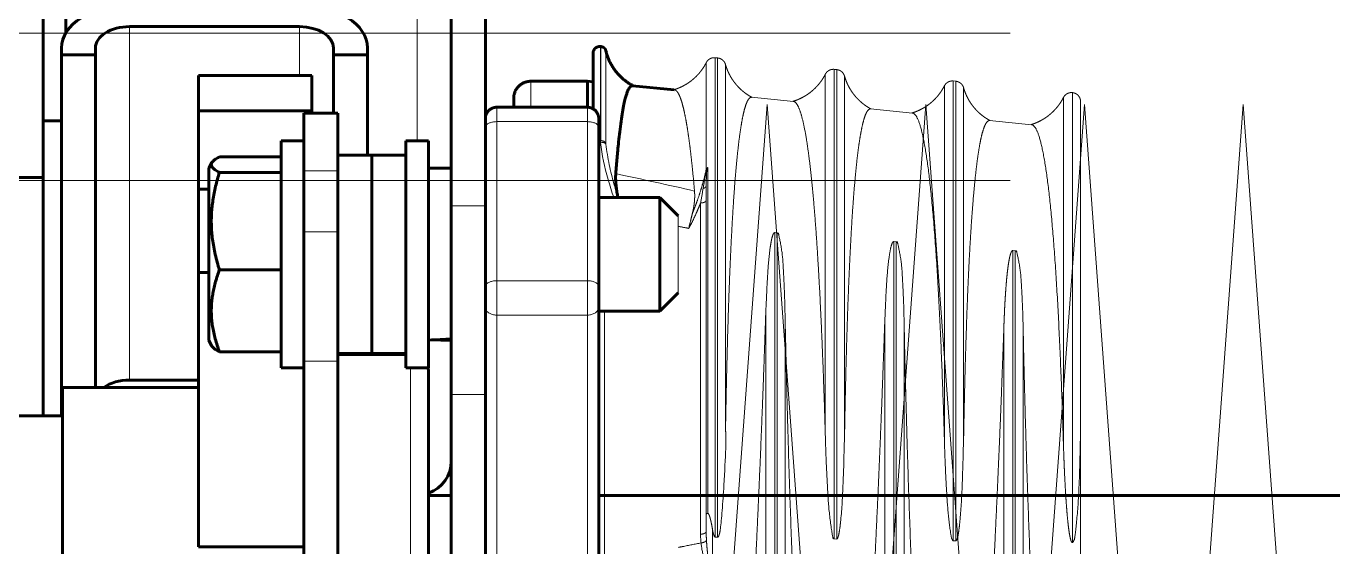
# Model space of a CAD drawing. Header units: millimetres. Extents: x 0 to 840, y 0 to 594.
# Drawn here: x 724.821 to 726.838, y 266.413 to 267.217 of the extents above; entities that cross this region are included whole.
import ezdxf

# ---------------------------------------------------------------- set-up
doc = ezdxf.new("R2010")
doc.units = ezdxf.units.MM
for name, pattern in [('K5LT_AXLED', [19.5, 15, -1.5, 1.5, -1.5]), ('K5LT_BASIC', [0]), ('K5LT_DASHED', [6, 4, -2]), ('K5LT_THIN', [0])]:
    doc.linetypes.add(name, pattern=pattern)
doc.layers.add('Системный слой', color=7, linetype='Continuous')

# ---------------------------------------------------------------- blocks, each defined once
blk = doc.blocks.new('U316')
at = {"layer": 'Системный слой', "color": 30, "linetype": 'K5LT_AXLED', "lineweight": 18, "true_color": 0xff8000}
for p, q in [((722.1651, 267.206), (726.3401, 267.206)), ((722.1651, 266.9785), (726.3401, 266.9785))]:
    blk.add_line(p, q, dxfattribs=at)
blk = doc.blocks.new('U328')
at = {"layer": 'Системный слой', "color": 30, "linetype": 'K5LT_AXLED', "lineweight": 18, "true_color": 0xff8000}
for q in [(725.8423, 265.4332), (726.0873, 265.4332)]:
    blk.add_line((725.9648, 267.0957), q, dxfattribs=at)
blk = doc.blocks.new('U329')
at = {"layer": 'Системный слой', "color": 30, "linetype": 'K5LT_AXLED', "lineweight": 18, "true_color": 0xff8000}
for q in [(726.0873, 265.4332), (726.3323, 265.4332)]:
    blk.add_line((726.2098, 267.0957), q, dxfattribs=at)
blk = doc.blocks.new('U330')
at = {"layer": 'Системный слой', "color": 30, "linetype": 'K5LT_AXLED', "lineweight": 18, "true_color": 0xff8000}
for q in [(726.5773, 265.4332), (726.8223, 265.4332)]:
    blk.add_line((726.6998, 267.0957), q, dxfattribs=at)
blk = doc.blocks.new('U331')
at = {"layer": 'Системный слой', "color": 30, "linetype": 'K5LT_AXLED', "lineweight": 18, "true_color": 0xff8000}
for q in [(726.3323, 265.4332), (726.5773, 265.4332)]:
    blk.add_line((726.4548, 267.0957), q, dxfattribs=at)
blk = doc.blocks.new('U332')
at = {"layer": 'Системный слой', "color": 30, "linetype": 'K5LT_AXLED', "lineweight": 18, "true_color": 0xff8000}
for q in [(726.8223, 265.4332), (727.0673, 265.4332)]:
    blk.add_line((726.9448, 267.0957), q, dxfattribs=at)
blk = doc.blocks.new('U333')
at = {"layer": 'Системный слой', "color": 30, "linetype": 'K5LT_AXLED', "lineweight": 18, "true_color": 0xff8000}
for q in [(727.0673, 265.4332), (727.3123, 265.4332)]:
    blk.add_line((727.1898, 267.0957), q, dxfattribs=at)
blk = doc.blocks.new('U334')
at = {"layer": 'Системный слой', "color": 30, "linetype": 'K5LT_AXLED', "lineweight": 18, "true_color": 0xff8000}
for q in [(727.3123, 265.4332), (727.5573, 265.4332)]:
    blk.add_line((727.4348, 267.0957), q, dxfattribs=at)
blk = doc.blocks.new('U327')
at = {"layer": 'Системный слой'}
for name in ['U328', 'U329', 'U331', 'U330', 'U332', 'U333', 'U334']:
    blk.add_blockref(name, (0, 0), dxfattribs=at)

msp = doc.modelspace()

# ---------------------------------------------------------------- linework, layer by layer
at = {"layer": 'Системный слой', "color": 5, "linetype": 'K5LT_BASIC', "lineweight": 60, "true_color": 0x0000ff}
for p, q in [((724.84756, 266.98291), (724.84756, 267.42041)), ((724.88256, 267.42041), (724.88256, 267.20613)), ((725.47756, 266.93911), (725.47756, 267.42041)), ((725.53006, 266.93911), (725.53006, 267.42041)), ((725.24336, 267.2159), (724.98086, 267.2159)), ((724.87586, 267.17216), (724.87586, 267.183)), ((724.87586, 267.17216), (724.92836, 267.17216)), ((724.87586, 267.17216), (724.87586, 266.61541)), ((724.92836, 267.183), (724.92836, 267.17216)), ((724.92836, 266.65916), (724.92836, 267.17216)), ((725.29586, 267.17216), (725.29586, 267.183)), ((725.29586, 267.17216), (725.34836, 267.17216)), ((725.29586, 267.17216), (725.29586, 267.08219)), ((725.34836, 267.183), (725.34836, 267.17216)), ((725.34836, 267.01762), (725.34836, 267.17216)), ((725.69631, 267.17477), (725.69631, 267.08913)), ((725.70783, 267.18522), (725.7085, 267.18516)), ((725.26223, 267.14041), (725.08723, 267.14041)), ((725.08723, 267.08609), (725.08723, 267.14041)), ((725.26223, 267.08609), (725.26223, 267.14041)), ((725.68756, 267.13156), (725.60006, 267.13156)), ((725.69631, 267.13071), (725.68756, 267.13156)), ((725.68756, 267.13156), (725.68756, 267.09149)), ((725.82174, 267.11845), (725.75725, 267.12475)), ((725.68756, 267.09147), (725.54756, 267.09147)), ((725.57381, 267.09147), (725.57381, 267.10531)), ((724.84756, 267.07041), (724.87586, 267.07041)), ((725.26223, 267.08609), (725.08723, 267.08609)), ((725.08723, 266.96516), (725.08723, 267.08609)), ((725.25006, 266.99339), (725.25006, 267.08219)), ((725.30256, 267.08219), (725.25006, 267.08219)), ((725.26223, 267.08219), (725.26223, 267.08609)), ((725.30256, 266.99339), (725.30256, 267.08219)), ((725.70506, 267.07397), (725.70506, 267.06065)), ((725.70506, 267.06065), (725.70506, 266.81506)), ((725.25006, 267.03949), (725.21506, 267.03949)), ((725.21506, 266.68949), (725.21506, 267.03949)), ((725.40756, 267.03949), (725.40756, 266.68949)), ((725.40756, 267.03949), (725.44256, 267.03949)), ((725.44256, 267.03949), (725.44256, 266.68949)), ((725.21506, 267.01493), (725.1196, 267.01493)), ((725.35506, 267.01762), (725.30256, 267.01762)), ((725.40756, 267.01762), (725.35506, 267.01762)), ((725.35506, 266.9499), (725.35506, 267.01762)), ((725.35506, 266.86507), (725.35506, 267.01762)), ((725.108, 267.00606), (725.10306, 266.99749)), ((725.10306, 266.99749), (725.10306, 266.73149)), ((725.21506, 266.99096), (725.1196, 266.99096)), ((725.25006, 266.89937), (725.25006, 266.99339)), ((725.30256, 266.89937), (725.30256, 266.99339)), ((725.44256, 266.99749), (725.47756, 266.99749)), ((724.79506, 266.98291), (724.84756, 266.98291)), ((724.84756, 266.98291), (724.84756, 266.61541)), ((725.08723, 266.83657), (725.08723, 266.96516)), ((725.10306, 266.96516), (725.08723, 266.96516)), ((725.35506, 266.71137), (725.35506, 266.9499)), ((725.70506, 266.95199), (725.79956, 266.95199)), ((725.73472, 266.95199), (725.73422, 266.95455)), ((725.79956, 266.95199), (725.82756, 266.92399)), ((725.79956, 266.80999), (725.79956, 266.95199)), ((725.47756, 266.64828), (725.47756, 266.93911)), ((725.53006, 266.64828), (725.53006, 266.93911)), ((725.25006, 266.69954), (725.25006, 266.89937)), ((725.30256, 266.69954), (725.30256, 266.89937)), ((725.35506, 266.71137), (725.35506, 266.86507)), ((725.08723, 266.4129), (725.08723, 266.83657)), ((725.10306, 266.83657), (725.08723, 266.83657)), ((725.21506, 266.84052), (725.1196, 266.84052)), ((725.70506, 266.81506), (725.70506, 266.78323)), ((725.79956, 266.77699), (725.79956, 266.80999)), ((725.79956, 266.77699), (725.82756, 266.80499)), ((725.70506, 266.78323), (725.70506, 266.39897)), ((725.70506, 266.77699), (725.79956, 266.77699)), ((725.108, 266.72292), (725.10306, 266.73149)), ((725.21506, 266.71405), (725.1196, 266.71405)), ((725.35506, 266.71137), (725.30256, 266.71137)), ((725.40756, 266.70991), (725.30256, 266.70991)), ((725.34836, 266.70991), (725.34836, 266.71137)), ((725.40756, 266.71137), (725.35506, 266.71137)), ((725.25006, 266.68949), (725.21506, 266.68949)), ((725.25006, 265.98917), (725.25006, 266.69954)), ((725.30256, 265.85066), (725.30256, 266.69954)), ((725.40756, 266.68949), (725.44256, 266.68949)), ((725.08723, 266.67037), (724.98086, 266.67037)), ((725.44256, 266.56093), (725.44256, 266.68191)), ((724.87723, 265.87166), (724.87723, 266.65916)), ((725.08723, 266.65916), (724.87723, 266.65916)), ((725.47756, 265.83867), (725.47756, 266.64828)), ((725.53006, 265.83867), (725.53006, 266.64828)), ((724.87723, 266.61541), (724.37848, 266.61541)), ((725.44256, 265.84891), (725.44256, 266.56093)), ((725.44256, 266.45787), (725.44256, 266.53666)), ((725.44256, 266.49204), (725.47756, 266.49204)), ((725.70506, 266.49204), (747.92686, 266.49204)), ((725.44256, 265.99416), (725.44256, 266.45787)), ((725.25006, 266.4129), (725.08723, 266.4129))]:
    msp.add_line(p, q, dxfattribs=at)
at = {"layer": 'Системный слой', "color": 7, "linetype": 'K5LT_THIN', "lineweight": 18}
for p, q in [((725.42506, 267.42041), (725.42506, 267.03949)), ((724.98086, 267.2159), (724.98086, 266.67037)), ((725.24336, 267.2159), (725.24336, 267.14041)), ((725.70783, 267.18522), (725.70783, 267.04036)), ((725.7085, 267.18516), (725.7085, 267.04024)), ((725.71615, 267.17851), (725.71615, 267.0347)), ((725.60006, 267.13157), (725.60006, 267.09147)), ((725.54756, 267.09147), (725.54756, 267.06927)), ((725.68756, 267.06927), (725.68756, 267.09147)), ((725.54756, 267.06927), (725.54756, 266.82368)), ((725.68756, 267.06927), (725.54756, 267.06927)), ((725.68756, 266.82368), (725.68756, 267.06927)), ((725.70506, 267.03406), (725.70506, 266.96786)), ((725.70765, 267.0373), (725.70698, 267.03742)), ((725.70783, 267.04036), (725.7085, 267.04024)), ((725.30256, 266.99339), (725.25006, 266.99339)), ((725.53006, 266.93911), (725.47756, 266.93911)), ((725.30256, 266.89937), (725.25006, 266.89937)), ((725.54756, 266.82368), (725.54756, 266.77064)), ((725.54756, 266.82368), (725.68756, 266.82368)), ((725.68756, 266.77064), (725.68756, 266.82368)), ((725.54756, 266.77064), (725.54756, 266.20601)), ((725.68756, 266.77064), (725.54756, 266.77064)), ((725.68756, 266.38851), (725.68756, 266.77064)), ((725.71381, 266.77699), (725.71381, 266.39021)), ((725.30256, 266.69954), (725.25006, 266.69954)), ((725.41456, 266.68949), (725.41456, 266.58079)), ((725.53006, 266.64828), (725.47756, 266.64828)), ((725.41456, 266.58079), (725.41456, 265.82091))]:
    msp.add_line(p, q, dxfattribs=at)
at = {"layer": 'Системный слой', "color": 7, "linetype": 'K5LT_DASHED', "lineweight": 18}
for p, q in [((725.87099, 267.16035), (725.87099, 266.99557)), ((725.88483, 267.16793), (725.88861, 267.16756)), ((725.88483, 267.16793), (725.88483, 266.42783)), ((725.88861, 267.16756), (725.88861, 266.42777)), ((725.90072, 267.15745), (725.90072, 266.591)), ((726.06858, 267.14998), (726.07236, 267.14961)), ((726.06858, 267.14998), (726.06858, 266.42506)), ((726.07236, 267.14961), (726.07236, 266.42501)), ((726.05474, 267.1424), (726.05474, 266.58573)), ((726.08447, 267.1395), (726.08447, 266.58471)), ((726.25233, 267.13202), (726.25611, 267.13166)), ((726.25233, 267.13202), (726.25233, 266.42229)), ((726.25611, 267.13166), (726.25611, 266.42224)), ((726.23849, 267.12445), (726.23849, 266.57943)), ((726.26822, 267.12154), (726.26822, 266.57841)), ((726.43617, 267.11406), (726.43608, 267.11407)), ((726.43608, 267.11407), (726.43608, 266.41952)), ((726.43617, 267.11406), (726.43617, 266.41952)), ((725.94096, 267.10681), (726.00556, 267.10049)), ((726.12469, 267.08886), (726.18933, 267.08254)), ((726.42224, 267.1065), (726.42224, 266.57314)), ((726.44881, 267.10013), (726.44881, 266.63154)), ((726.30842, 267.0709), (726.3731, 267.06459)), ((725.87354, 266.99855), (725.87354, 266.46461)), ((725.87099, 266.46339), (725.87099, 266.97084)), ((725.86224, 266.43249), (725.86224, 266.94371)), ((725.82756, 266.92399), (725.82756, 266.82743)), ((725.98049, 266.89768), (725.9767, 266.89796)), ((725.9767, 265.39792), (725.9767, 266.89796)), ((725.98049, 265.39829), (725.98049, 266.89768)), ((726.16424, 266.88389), (726.16045, 266.88418)), ((726.16045, 265.41588), (726.16045, 266.88418)), ((726.16424, 265.41625), (726.16424, 266.88389)), ((726.34799, 266.8701), (726.3442, 266.87039)), ((726.3442, 265.43383), (726.3442, 266.87039)), ((726.34799, 265.4342), (726.34799, 266.8701)), ((725.82756, 266.82743), (725.82756, 266.80499)), ((725.96287, 265.4055), (725.96287, 266.77508)), ((725.99259, 265.40841), (725.99259, 266.77328)), ((726.14662, 265.42345), (726.14662, 266.7639)), ((726.17634, 265.42636), (726.17634, 266.7621)), ((726.33037, 265.44141), (726.33037, 266.75272)), ((726.36009, 265.44431), (726.36009, 266.75092)), ((726.44881, 266.63154), (726.44881, 265.60071)), ((725.87099, 266.4368), (725.87099, 266.46339)), ((725.88059, 266.4404), (725.88059, 266.3474)), ((725.88483, 266.42783), (725.88861, 266.42777)), ((726.06858, 266.42506), (726.07236, 266.42501)), ((726.25233, 266.42229), (726.25611, 266.42224)), ((726.43608, 266.41952), (726.43617, 266.41952))]:
    msp.add_line(p, q, dxfattribs=at)
at = {"layer": 'Системный слой', "color": 7, "linetype": 'K5LT_THIN', "lineweight": 18}
msp.add_arc((725.70681, 267.0301), 0.01032, 84.32132, 99.76912, dxfattribs=at)
at = {"layer": 'Системный слой', "color": 7, "linetype": 'K5LT_DASHED', "lineweight": 18}
msp.add_arc((725.88371, 266.98873), 0.01444, 141.93925, 151.72507, dxfattribs=at)
at = {"layer": 'Системный слой', "color": 5, "linetype": 'K5LT_BASIC', "lineweight": 60, "true_color": 0x0000ff}
for centre, radius, start, end in [((725.41456, 266.68191), 0.028, 0, 15.69914), ((725.42506, 266.54541), 0.0525, 289.47122, 0)]:
    msp.add_arc(centre, radius, start, end, dxfattribs=at)
for centre, major_axis, ratio, start_param, end_param in [((724.98086, 267.183), (0.105, 0), 0.6266133, 1.5707963, 3.1415927), ((725.24336, 267.183), (0.105, 0), 0.6266133, 0, 1.5707963), ((724.98086, 267.183), (0.0525, 0), 0.6266133, 1.5707963, 3.1415927), ((725.24336, 267.183), (0.0525, 0), 0.6266133, 0, 1.5707963), ((725.41966, 266.86449), (0.36541, 0.00502), 0.3637153, -1.5130966, -1.4166856), ((725.5092, 266.86449), (0.36541, 0.00502), 0.3637153, 4.5517279, 4.6206797), ((724.98086, 266.63747), (0.0525, 0), 0.6266133, 1.5707963, 2.421588)]:
    msp.add_ellipse(centre, major_axis=major_axis, ratio=ratio, start_param=start_param, end_param=end_param, dxfattribs=at)
for points, weights in [([(725.70783, 267.18522), (725.70123, 267.18587), (725.69631, 267.18141), (725.69631, 267.17478)], [0.985250593426, 0.769742708756, 0.769709876413, 0.985152096395]), ([(725.71615, 267.17851), (725.71524, 267.18226), (725.71233, 267.18478), (725.7085, 267.18516)], [0.986055604325, 0.864562206838, 0.864562206838, 0.986055604325]), ([(725.75794, 267.12469), (725.73659, 267.13603), (725.72182, 267.15511), (725.71615, 267.17851)], [0.970885947065, 0.917575950508, 0.921492602831, 0.982635904033]), ([(725.60006, 267.13156), (725.58468, 267.13156), (725.57381, 267.12069), (725.57381, 267.10532)], [0.984549376295, 0.792316543814, 0.792304153158, 0.984512204327]), ([(725.53006, 267.07397), (725.53006, 267.08422), (725.53731, 267.09147), (725.54756, 267.09147)], [0.931381679086, 0.749518438683, 0.749518581539, 0.931382107653]), ([(725.68756, 267.09147), (725.69781, 267.09147), (725.70506, 267.08422), (725.70506, 267.07397)], [0.93138210766, 0.749536022131, 0.749518440388, 0.93132936243])]:
    msp.add_rational_spline(points, weights, degree=3, dxfattribs=at)
at = {"layer": 'Системный слой', "color": 7, "linetype": 'K5LT_DASHED', "lineweight": 18}
for points, weights in [([(725.87099, 267.16035), (725.86059, 267.13994), (725.843, 267.12518), (725.82098, 267.11853)], [0.977033156306, 0.921591996038, 0.918056702699, 0.966427276287]), ([(725.88483, 267.16793), (725.87891, 267.16851), (725.87369, 267.16565), (725.87099, 267.16035)], [0.948223845464, 0.838375572901, 0.838375572901, 0.948223845464]), ([(725.90072, 267.15745), (725.89909, 267.16317), (725.89453, 267.16698), (725.88861, 267.16756)], [0.941559004949, 0.83248282984, 0.83248282984, 0.941559004949]), ([(725.94169, 267.10673), (725.9212, 267.11762), (725.90692, 267.1356), (725.90072, 267.15745)], [0.794250072693, 0.767019320712, 0.783786955965, 0.844552978452]), ([(726.06858, 267.14998), (726.06266, 267.15056), (726.05744, 267.1477), (726.05474, 267.1424)], [0.819676433198, 0.724719909295, 0.724719909295, 0.819676433198]), ([(726.08447, 267.1395), (726.08284, 267.14522), (726.07828, 267.14903), (726.07236, 267.14961)], [0.819674981293, 0.724718625588, 0.724718625588, 0.819674981293]), ([(726.05474, 267.1424), (726.04443, 267.12217), (726.02694, 267.10729), (726.00473, 267.10058)], [0.844492768577, 0.783731057031, 0.766964594839, 0.794193382]), ([(726.12544, 267.08878), (726.10495, 267.09967), (726.09067, 267.11765), (726.08447, 267.1395)], [0.794182284374, 0.766953855847, 0.783720059278, 0.844480894665]), ([(726.25233, 267.13202), (726.24641, 267.1326), (726.24119, 267.12975), (726.23849, 267.12445)], [0.819606010699, 0.724657644985, 0.724657644985, 0.819606010699]), ([(726.26822, 267.12154), (726.26659, 267.12727), (726.26203, 267.13108), (726.25611, 267.13166)], [0.819604492932, 0.724656303046, 0.724656303046, 0.819604492932]), ([(726.23849, 267.12445), (726.22818, 267.10422), (726.21069, 267.08934), (726.18848, 267.08262)], [0.844417991347, 0.783661655921, 0.766896674, 0.794123045585]), ([(726.30919, 267.07083), (726.2887, 267.08172), (726.27442, 267.0997), (726.26822, 267.12154)], [0.794111458321, 0.76688545727, 0.783650164596, 0.8444055803]), ([(726.43608, 267.11407), (726.43016, 267.11465), (726.42494, 267.11179), (726.42224, 267.1065)], [0.819532392295, 0.724592555004, 0.724592555004, 0.819532392295]), ([(726.44881, 267.10013), (726.44881, 267.10771), (726.44371, 267.11333), (726.43617, 267.11406)], [0.819460595238, 0.677856079899, 0.677879987238, 0.819532317255]), ([(726.42224, 267.1065), (726.41193, 267.08626), (726.39444, 267.07138), (726.37223, 267.06467)], [0.844339798639, 0.783589084804, 0.766825650643, 0.794049496158])]:
    msp.add_rational_spline(points, weights, degree=3, dxfattribs=at)
at = {"layer": 'Системный слой', "color": 5, "linetype": 'K5LT_BASIC', "lineweight": 60, "true_color": 0x0000ff}
for points, knots in [([(725.75698, 267.12477), (725.75681, 267.12478), (725.75592, 267.12472), (725.75419, 267.1239), (725.75188, 267.12106), (725.74969, 267.11654), (725.74776, 267.11106), (725.74593, 267.10462), (725.74394, 267.09602), (725.74179, 267.08456), (725.7396, 267.07041), (725.73758, 267.05494), (725.73585, 267.03946), (725.73449, 267.02578), (725.73337, 267.01353), (725.73238, 267.0018), (725.73172, 266.99338), (725.73139, 266.98902)], [0, 0, 0, 0, 0.3108916, 1.6582665, 3.3071968, 4.9304629, 6.200845, 7.4198985, 8.8891788, 10.5701895, 12.1742073, 13.7012323, 14.939534, 15.9019447, 16.6077125, 17.3070643, 18, 18, 18, 18]), ([(725.1196, 267.01493), (725.1174, 267.0138), (725.11443, 267.01209), (725.11133, 267.00981), (725.10936, 267.00799), (725.1084, 267.00674), (725.108, 267.00606)], [0, 0, 0, 0, 2.7295381, 4.0872047, 5.3942822, 7, 7, 7, 7]), ([(725.108, 267.00606), (725.10779, 267.00568), (725.10736, 267.00479), (725.10704, 267.00336), (725.10715, 267.00177), (725.10775, 267.00013), (725.10891, 266.99841), (725.11071, 266.99659), (725.11395, 266.99408), (725.11719, 266.9922), (725.1196, 266.99096)], [0, 0, 0, 0, 0.8094811, 1.9384851, 3.0802665, 4.2359603, 5.4844441, 6.8118053, 8.212957, 11, 11, 11, 11]), ([(725.1196, 266.99096), (725.1174, 266.98386), (725.11443, 266.97315), (725.11133, 266.95884), (725.10952, 266.94835), (725.10821, 266.93819), (725.10739, 266.92823), (725.10704, 266.91835), (725.10715, 266.90839), (725.10775, 266.89809), (725.10891, 266.8873), (725.11071, 266.87586), (725.11395, 266.86011), (725.11719, 266.84829), (725.1196, 266.84052)], [0, 0, 0, 0, 2.1757748, 3.2580008, 4.299901, 5.3052497, 6.2730749, 7.2399279, 8.2177231, 9.2074326, 10.2766052, 11.4133267, 12.6132408, 15, 15, 15, 15]), ([(725.73422, 266.95455), (725.73366, 266.95728), (725.73297, 266.96122), (725.73222, 266.96657), (725.73172, 266.97099), (725.73133, 266.97591), (725.73114, 266.98073), (725.73116, 266.98515), (725.73129, 266.98778), (725.73139, 266.98902)], [0, 0, 0, 0, 2.0601852, 3.0555556, 4.3055556, 5.7407407, 7.3148148, 8.7037037, 10, 10, 10, 10]), ([(725.1196, 266.84052), (725.1174, 266.83456), (725.11443, 266.82555), (725.11133, 266.81352), (725.10952, 266.8047), (725.10821, 266.79616), (725.10739, 266.78779), (725.10704, 266.77948), (725.10715, 266.77111), (725.10775, 266.76245), (725.10891, 266.75338), (725.11071, 266.74376), (725.11395, 266.73052), (725.11719, 266.72059), (725.1196, 266.71405)], [0, 0, 0, 0, 2.1757748, 3.2580008, 4.299901, 5.3052497, 6.2730749, 7.2399279, 8.2177231, 9.2074326, 10.2766052, 11.4133267, 12.6132408, 15, 15, 15, 15]), ([(725.1196, 266.71405), (725.1174, 266.71518), (725.11443, 266.71689), (725.11133, 266.71917), (725.10936, 266.72099), (725.1084, 266.72224), (725.108, 266.72293)], [0, 0, 0, 0, 2.7295381, 4.0872047, 5.3942822, 7, 7, 7, 7])]:
    msp.add_open_spline(points, degree=3, knots=knots, dxfattribs=at)
at = {"layer": 'Системный слой', "color": 7, "linetype": 'K5LT_DASHED', "lineweight": 18}
for points, knots in [([(725.85288, 266.96219), (725.85193, 266.97325), (725.85041, 266.98964), (725.84824, 267.01035), (725.84642, 267.02607), (725.84454, 267.04072), (725.84265, 267.05392), (725.84067, 267.0662), (725.83853, 267.07787), (725.83629, 267.08828), (725.8342, 267.09643), (725.8325, 267.10201), (725.83112, 267.1059), (725.82982, 267.10914), (725.82834, 267.11223), (725.82665, 267.11498), (725.82495, 267.11694), (725.82337, 267.11805), (725.8223, 267.11839), (725.82175, 267.11846), (725.82163, 267.11846)], [0, 0, 0, 0, 2.2719162, 3.5682448, 4.9581229, 6.3346369, 7.6844223, 9.0208436, 10.5056077, 12.1133225, 13.529929, 14.5937203, 15.3307567, 16.055097, 16.933587, 17.9339454, 18.9916099, 19.9201499, 20.7739444, 21, 21, 21, 21]), ([(725.94089, 267.10681), (725.94045, 267.10684), (725.93913, 267.10668), (725.93695, 267.10508), (725.93436, 267.10098), (725.9318, 267.0946), (725.92929, 267.08584), (725.92682, 267.07464), (725.92442, 267.06094), (725.92209, 267.04473), (725.91985, 267.02607), (725.91771, 267.00503), (725.91568, 266.98174), (725.91375, 266.95597), (725.9119, 266.92748), (725.91012, 266.89595), (725.90841, 266.86104), (725.90682, 266.82325), (725.90538, 266.78337), (725.9041, 266.74246), (725.903, 266.70182), (725.90213, 266.66451), (725.90135, 266.62686), (725.90093, 266.60364), (725.90072, 266.591)], [0, 0, 0, 0, 0.4950388, 1.5047554, 2.5430363, 3.6003716, 4.6786666, 5.769347, 6.8709836, 7.9802419, 9.1009328, 10.2311509, 11.3758808, 12.536296, 13.7204603, 14.9245627, 16.1507298, 17.3930242, 18.6514459, 19.9179312, 21.1884484, 22.4589656, 23.5177299, 25, 25, 25, 25]), ([(726.05474, 266.58573), (726.0543, 266.60106), (726.05338, 266.63156), (726.05185, 266.67648), (726.05016, 266.72029), (726.04833, 266.76273), (726.04634, 266.80356), (726.0442, 266.84242), (726.04192, 266.87901), (726.03951, 266.91307), (726.03698, 266.94439), (726.03433, 266.97305), (726.03155, 266.99906), (726.02863, 267.02242), (726.02522, 267.04537), (726.02128, 267.06642), (726.01677, 267.0838), (726.01249, 267.09434), (726.00874, 267.09933), (726.00656, 267.10039), (726.00556, 267.10049)], [0, 0, 0, 0, 1.1168757, 2.2337515, 3.3506272, 4.4675029, 5.5843786, 6.7012544, 7.8181301, 8.9350058, 10.0518815, 11.1687573, 12.285633, 13.4025087, 14.5193845, 16.0085521, 17.4977197, 18.9868874, 20.0830802, 21, 21, 21, 21]), ([(726.12462, 267.08886), (726.12443, 267.08888), (726.12328, 267.08886), (726.12128, 267.08782), (726.11868, 267.08426), (726.11619, 267.07873), (726.11375, 267.07109), (726.11137, 267.06133), (726.10907, 267.04946), (726.10687, 267.03564), (726.10478, 267.02002), (726.10274, 267.00215), (726.10068, 266.98118), (726.09854, 266.95574), (726.09646, 266.92666), (726.09456, 266.89545), (726.09293, 266.86456), (726.0915, 266.83377), (726.09022, 266.80262), (726.08905, 266.77022), (726.08801, 266.73778), (726.08711, 266.70621), (726.08634, 266.67636), (726.08571, 266.64886), (726.08519, 266.62406), (726.08478, 266.6023), (726.08456, 266.59012), (726.08447, 266.58471)], [0, 0, 0, 0, 0.2498496, 1.462045, 2.5895582, 3.7327522, 4.8906781, 6.0550214, 7.2186033, 8.3751938, 9.5196989, 10.6530675, 11.9051628, 13.2895929, 14.8169446, 16.2373289, 17.5410078, 18.7112522, 19.8641178, 20.9837246, 22.068175, 23.1102783, 24.1240172, 25.1127877, 26.0871765, 27.0471836, 28, 28, 28, 28]), ([(726.23849, 266.57943), (726.23764, 266.60891), (726.23567, 266.66891), (726.232, 266.75667), (726.22789, 266.83374), (726.22309, 266.90401), (726.21775, 266.96324), (726.2121, 267.01027), (726.20552, 267.04841), (726.19898, 267.0718), (726.19338, 267.08113), (726.19014, 267.08247), (726.18933, 267.08256)], [0, 0, 0, 0, 1.3931119, 2.7862237, 4.1793356, 5.5724474, 6.9655593, 8.3586712, 9.751783, 11.1448949, 12.5380067, 13, 13, 13, 13]), ([(726.30836, 267.07091), (726.30819, 267.07092), (726.30685, 267.07093), (726.30434, 267.06946), (726.301, 267.0639), (726.29787, 267.05509), (726.29507, 267.04396), (726.2925, 267.0308), (726.2901, 267.01555), (726.28778, 266.99779), (726.28556, 266.97755), (726.28345, 266.95494), (726.28144, 266.92981), (726.27952, 266.902), (726.27769, 266.87129), (726.27595, 266.83743), (726.27434, 266.80097), (726.27289, 266.76267), (726.27161, 266.7235), (726.27051, 266.68462), (726.26963, 266.64891), (726.26885, 266.61284), (726.26843, 266.59056), (726.26822, 266.57841)], [0, 0, 0, 0, 0.1904763, 1.4649146, 2.801383, 4.0628852, 5.2371723, 6.3160785, 7.4058726, 8.5119984, 9.6317339, 10.7685345, 11.9204116, 13.0915538, 14.2765172, 15.4746743, 16.6812088, 17.8961205, 19.1152209, 20.3364157, 21.5576105, 22.5752728, 24, 24, 24, 24]), ([(726.42224, 266.57314), (726.42139, 266.60195), (726.41942, 266.66059), (726.41575, 266.74636), (726.41164, 266.82166), (726.40683, 266.89032), (726.40149, 266.94818), (726.39585, 266.9941), (726.38926, 267.03135), (726.38271, 267.05417), (726.37713, 267.06322), (726.3739, 267.06452), (726.3731, 267.06461)], [0, 0, 0, 0, 1.3939941, 2.7879882, 4.1819823, 5.5759764, 6.9699705, 8.3639646, 9.7579587, 11.1519528, 12.5459469, 13, 13, 13, 13]), ([(725.84964, 266.9277), (725.85149, 266.93213), (725.85498, 266.941), (725.85965, 266.95431), (725.86378, 266.96748), (725.8676, 266.9812), (725.86987, 266.99055), (725.87099, 266.99557)], [0, 0, 0, 0, 1.5999997, 3.186168, 4.7372203, 6.2531565, 8, 8, 8, 8]), ([(725.86615, 266.96606), (725.86642, 266.96769), (725.86692, 266.9707), (725.86763, 266.97481), (725.86821, 266.97815), (725.86871, 266.98098), (725.86918, 266.98367), (725.86968, 266.98645), (725.87018, 266.98906), (725.8706, 266.99116), (725.87092, 266.99267), (725.87117, 266.9938), (725.8714, 266.99477), (725.87164, 266.99566), (725.87193, 266.9966), (725.87217, 266.99726), (725.87234, 266.99763)], [0, 0, 0, 0, 2.6254377, 4.8843157, 6.7011791, 8.0802535, 9.5240022, 11.1210152, 12.6472798, 13.7890499, 14.5199454, 15.0804803, 15.5865402, 16.0334411, 16.449263, 17, 17, 17, 17]), ([(725.87354, 266.99855), (725.87342, 266.99845), (725.87322, 266.99824), (725.87295, 266.9979), (725.87274, 266.99755), (725.87257, 266.99719), (725.87242, 266.99679), (725.87229, 266.99636), (725.87217, 266.99588), (725.87206, 266.99533), (725.87196, 266.99468), (725.87187, 266.99393), (725.87177, 266.99302), (725.87166, 266.99181), (725.87154, 266.99024), (725.87143, 266.98836), (725.87133, 266.98632), (725.87125, 266.98424), (725.87118, 266.9821), (725.87111, 266.97981), (725.87105, 266.97721), (725.87101, 266.9742), (725.87099, 266.97201), (725.87099, 266.97084)], [0, 0, 0, 0, 0.3040465, 0.5707392, 0.802926, 1.0494933, 1.3265916, 1.6418662, 1.9843364, 2.412468, 2.9482472, 3.5625865, 4.3163938, 5.298458, 6.7115901, 8.4620717, 10.3241856, 12.2133287, 14.0876952, 16.0762849, 18.3078506, 20.9572725, 24, 24, 24, 24]), ([(725.87234, 266.99763), (725.87242, 266.99773), (725.87257, 266.9979), (725.87281, 266.99813), (725.87305, 266.99831), (725.87329, 266.99845), (725.87345, 266.99852), (725.87354, 266.99855)], [0, 0, 0, 0, 1.5999997, 3.1646364, 4.729273, 6.2939097, 8, 8, 8, 8]), ([(725.87099, 266.97084), (725.87099, 266.97039), (725.87085, 266.96972), (725.8704, 266.96887), (725.86996, 266.96829), (725.86947, 266.96782), (725.86903, 266.96746), (725.86863, 266.96718), (725.86824, 266.96695), (725.86783, 266.96672), (725.86738, 266.96651), (725.86693, 266.96633), (725.8665, 266.96617), (725.86626, 266.9661), (725.86615, 266.96606)], [0, 0, 0, 0, 3.3333333, 5, 6.6666667, 8.0555556, 9.1666667, 10, 10.8333333, 11.6666667, 12.5, 13.3333333, 14.1666667, 15, 15, 15, 15]), ([(725.85288, 266.96219), (725.85299, 266.9609), (725.85315, 266.95818), (725.85321, 266.95368), (725.85302, 266.94884), (725.85259, 266.94395), (725.85203, 266.93957), (725.85116, 266.93429), (725.85032, 266.9304), (725.84964, 266.9277)], [0, 0, 0, 0, 1.2962963, 2.6851852, 4.2592593, 5.6944444, 6.9444444, 7.9398148, 10, 10, 10, 10]), ([(725.87099, 266.94802), (725.871, 266.94767), (725.87083, 266.94702), (725.87018, 266.94614), (725.86926, 266.94541), (725.8681, 266.94479), (725.86671, 266.94428), (725.86476, 266.94384), (725.86322, 266.94371), (725.86224, 266.94371)], [0, 0, 0, 0, 1.5537449, 2.9090514, 4.1156131, 5.3531403, 6.6300026, 7.8660383, 10, 10, 10, 10]), ([(725.86224, 266.94371), (725.8611, 266.94078), (725.85991, 266.93786), (725.85869, 266.93496), (725.85792, 266.93315), (725.85714, 266.93135), (725.85635, 266.92955), (725.85259, 266.92105), (725.84847, 266.91267), (725.84383, 266.90451)], [0, 0, 0, 0, 0.2191129, 0.2191129, 0.2191129, 0.3554816, 0.3554816, 0.3554816, 1, 1, 1, 1]), ([(725.84964, 266.9277), (725.8491, 266.92557), (725.8482, 266.92185), (725.84635, 266.9142), (725.84494, 266.90857), (725.84383, 266.90451)], [0, 0, 0, 0, 1.75, 3, 6, 6, 6, 6]), ([(725.9767, 266.89796), (725.97665, 266.89797), (725.97655, 266.89797), (725.97642, 266.89795), (725.97627, 266.89791), (725.97612, 266.89787), (725.97584, 266.89764), (725.9759, 266.89787), (725.97481, 266.89651), (725.97441, 266.8957), (725.97338, 266.89342), (725.97195, 266.88795), (725.97074, 266.88173), (725.96809, 266.86462), (725.96462, 266.82484), (725.96382, 266.78939), (725.96287, 266.77508)], [0, 0, 0, 0, 1.2142857, 2.4285714, 3.6428571, 5.2619048, 7.2857143, 9.1583245, 10.4749734, 11.2920714, 11.8960829, 12.2945823, 12.4792095, 12.8155618, 14.3385087, 17, 17, 17, 17]), ([(726.16045, 266.88418), (726.1604, 266.88418), (726.1603, 266.88418), (726.16017, 266.88416), (726.16002, 266.88412), (726.15987, 266.88408), (726.15959, 266.88385), (726.1596, 266.88409), (726.15847, 266.88255), (726.15809, 266.88197), (726.15604, 266.87675), (726.15206, 266.85455), (726.14844, 266.81302), (726.14736, 266.77604), (726.14662, 266.7639)], [0, 0, 0, 0, 1.0714286, 2.1428571, 3.2142857, 4.6428571, 6.4285714, 8.1127667, 9.3383001, 10.1341409, 10.7559131, 11.2851716, 12.6321879, 15, 15, 15, 15]), ([(726.3442, 266.87039), (726.34415, 266.87039), (726.34406, 266.87039), (726.34393, 266.87038), (726.34382, 266.87035), (726.34372, 266.87032), (726.34362, 266.87028), (726.34353, 266.87024), (726.34344, 266.87019), (726.34337, 266.87014), (726.3433, 266.87009), (726.3432, 266.87002), (726.34308, 266.86992), (726.34292, 266.86975), (726.34269, 266.86949), (726.34245, 266.86916), (726.34222, 266.8688), (726.34204, 266.86848), (726.34191, 266.86823), (726.34182, 266.86804), (726.34166, 266.86771), (726.34142, 266.86716), (726.34115, 266.86647), (726.34087, 266.86568), (726.34053, 266.86466), (726.34006, 266.86306), (726.33937, 266.86034), (726.33849, 266.85617), (726.33748, 266.85027), (726.3364, 266.84265), (726.33534, 266.8335), (726.33439, 266.82369), (726.33364, 266.81458), (726.33303, 266.80623), (726.3325, 266.79826), (726.33202, 266.79017), (726.33159, 266.78206), (726.33122, 266.77426), (726.33091, 266.76705), (726.33057, 266.75862), (726.33042, 266.75432), (726.33037, 266.75272)], [0, 0, 0, 0, 2.962963, 5.8148148, 8.4444444, 10.8148148, 12.9462963, 14.9166667, 16.7593087, 18.4743215, 20.02852, 21.3720033, 22.5048208, 23.4770811, 24.3945076, 25.2654034, 26.0533606, 26.6903761, 27.2217565, 27.69966, 28.1762451, 28.5716337, 28.886485, 29.1211285, 29.3553881, 29.6884026, 30.1425036, 30.7623551, 31.471534, 32.3162398, 33.2972403, 34.2358916, 35.0640462, 35.7476306, 36.4425728, 37.1715888, 37.9233205, 38.7091259, 39.5062892, 40.3261682, 42, 42, 42, 42]), ([(725.88881, 265.55309), (725.88881, 265.5562), (725.88889, 265.5627), (725.88932, 265.57372), (725.89012, 265.58702), (725.89149, 265.60464), (725.89361, 265.628), (725.89639, 265.65686), (725.89947, 265.68886), (725.90271, 265.72338), (725.90632, 265.76323), (725.91061, 265.81309), (725.91571, 265.87603), (725.92125, 265.94986), (725.92667, 266.0279), (725.93139, 266.10128), (725.93529, 266.16564), (725.93847, 266.22118), (725.94127, 266.27226), (725.9439, 266.32229), (725.94644, 266.37286), (725.94889, 266.4239), (725.95125, 266.47533), (725.95347, 266.52613), (725.95553, 266.57543), (725.95739, 266.62237), (725.95906, 266.66617), (725.96045, 266.70429), (725.96152, 266.73509), (725.96229, 266.75774), (725.9627, 266.77001), (725.96287, 266.77508)], [0, 0, 0, 0, 0.5382859, 1.0757635, 1.6706705, 2.3929289, 3.3241449, 4.3677947, 5.4051982, 6.3813879, 7.4447326, 8.7702029, 10.3892509, 12.2297133, 14.0795086, 15.7757178, 17.1757775, 18.3697817, 19.4706051, 20.5867136, 21.718107, 22.8571429, 24, 25.1428571, 26.2857143, 27.4285714, 28.5714286, 29.7142857, 30.6666667, 31.4285714, 32, 32, 32, 32]), ([(725.99259, 266.77328), (725.99314, 266.74559), (725.99409, 266.70206), (725.99576, 266.63561), (725.99753, 266.57198), (726.0001, 266.48941), (726.00334, 266.39864), (726.00682, 266.31238), (726.01015, 266.23751), (726.01348, 266.16884), (726.01705, 266.10106), (726.02054, 266.03997), (726.0239, 265.9854), (726.02704, 265.93741), (726.03024, 265.89143), (726.03342, 265.84847), (726.03653, 265.80887), (726.03946, 265.77357), (726.04223, 265.74174), (726.04478, 265.71354), (726.04719, 265.68785), (726.04955, 265.66317), (726.05173, 265.64044), (726.05352, 265.62093), (726.05473, 265.60639), (726.05551, 265.59527), (726.05601, 265.58636), (726.0563, 265.57891), (726.05643, 265.57338), (726.05646, 265.56982), (726.05647, 265.56796), (726.05647, 265.56745), (726.05647, 265.56735)], [0, 0, 0, 0, 2.3571429, 3.5357143, 5.1071429, 7.0714286, 9.4285714, 11.3928571, 12.9642857, 14.5357143, 16.1071429, 17.6785714, 18.8571429, 20.0357143, 21.1924603, 22.327381, 23.4186508, 24.4880952, 25.4724206, 26.3934524, 27.2097222, 27.9845238, 28.8082931, 29.5195222, 30.118211, 30.5541611, 31.0097542, 31.4830864, 31.9526113, 32.3641019, 32.7194618, 33, 33, 33, 33]), ([(726.07256, 265.56872), (726.07256, 265.57173), (726.07264, 265.57803), (726.07306, 265.58871), (726.07385, 265.6016), (726.07521, 265.61867), (726.0773, 265.64131), (726.08006, 265.66932), (726.08304, 265.69962), (726.08589, 265.72929), (726.08859, 265.75822), (726.09151, 265.79046), (726.09502, 265.83083), (726.09911, 265.88045), (726.10347, 265.93656), (726.10772, 265.99466), (726.11179, 266.05363), (726.11559, 266.112), (726.11909, 266.1687), (726.12219, 266.22143), (726.125, 266.27144), (726.12763, 266.32043), (726.13017, 266.36993), (726.13262, 266.4199), (726.13498, 266.47023), (726.13721, 266.51996), (726.13926, 266.56823), (726.14113, 266.6142), (726.1428, 266.6571), (726.14419, 266.69447), (726.14527, 266.72466), (726.14604, 266.74688), (726.14645, 266.75892), (726.14662, 266.7639)], [0, 0, 0, 0, 0.5707763, 1.1406657, 1.7713629, 2.5368932, 3.5236118, 4.6292852, 5.7283501, 6.6745739, 7.5124867, 8.4114265, 9.5618437, 10.9906599, 12.4980677, 13.9777981, 15.4064337, 16.8739216, 18.2447662, 19.5154194, 20.6862812, 21.8729334, 23.0753762, 24.2857143, 25.5, 26.7142857, 27.9285714, 29.1428571, 30.3571429, 31.5714286, 32.5833333, 33.3928571, 34, 34, 34, 34]), ([(726.17634, 266.7621), (726.17689, 266.73501), (726.17784, 266.69242), (726.17951, 266.6274), (726.18128, 266.56516), (726.18385, 266.48438), (726.18708, 266.3956), (726.19057, 266.31122), (726.1939, 266.23799), (726.19723, 266.17083), (726.2008, 266.10454), (726.2043, 266.0448), (726.20765, 265.99143), (726.2108, 265.94449), (726.214, 265.89953), (726.21719, 265.85753), (726.2203, 265.81882), (726.22322, 265.78433), (726.22599, 265.75325), (726.22854, 265.7257), (726.23095, 265.70061), (726.23331, 265.67651), (726.23549, 265.65432), (726.23727, 265.63532), (726.23847, 265.62117), (726.23925, 265.61038), (726.23975, 265.6017), (726.24004, 265.5944), (726.24017, 265.58894), (726.24021, 265.58539), (726.24022, 265.58355), (726.24022, 265.58306), (726.24022, 265.58297)], [0, 0, 0, 0, 2.3571429, 3.5357143, 5.1071429, 7.0714286, 9.4285714, 11.3928571, 12.9642857, 14.5357143, 16.1071429, 17.6785714, 18.8571429, 20.0357143, 21.1924603, 22.327381, 23.4186508, 24.4880952, 25.4724206, 26.3934524, 27.2097222, 27.9845238, 28.8071235, 29.5160134, 30.1111934, 30.5424651, 30.9933798, 31.4643728, 31.9362369, 32.3529907, 32.7141986, 33, 33, 33, 33]), ([(726.25631, 265.58434), (726.25631, 265.58725), (726.25639, 265.59333), (726.2568, 265.60362), (726.25757, 265.61604), (726.2589, 265.63249), (726.26095, 265.65431), (726.26367, 265.68137), (726.26672, 265.7116), (726.26985, 265.74338), (726.27304, 265.7769), (726.27638, 265.8134), (726.28004, 265.85532), (726.28425, 265.90603), (726.28904, 265.96751), (726.2941, 266.03721), (726.29892, 266.10847), (726.30322, 266.17661), (726.30711, 266.24208), (726.31065, 266.30535), (726.31384, 266.36579), (726.31661, 266.42108), (726.31907, 266.47275), (726.32129, 266.52163), (726.32333, 266.56867), (726.32516, 266.61305), (726.32677, 266.65403), (726.3281, 266.68922), (726.32912, 266.71721), (726.32984, 266.73747), (726.33022, 266.74828), (726.33037, 266.75272)], [0, 0, 0, 0, 0.5366761, 1.0725047, 1.6654681, 2.3851155, 3.3125623, 4.3517361, 5.3847028, 6.3575944, 7.3240317, 8.3483545, 9.4429767, 10.7224685, 12.3047903, 14.064353, 15.7655094, 17.2928154, 18.7399505, 20.2197897, 21.59463, 22.8571429, 24, 25.1428571, 26.2857143, 27.4285714, 28.5714286, 29.7142857, 30.6666667, 31.4285714, 32, 32, 32, 32]), ([(726.36009, 266.75092), (726.36064, 266.72442), (726.36159, 266.68278), (726.36326, 266.61921), (726.36503, 266.55834), (726.3676, 266.47937), (726.37083, 266.39257), (726.37431, 266.31008), (726.37765, 266.23848), (726.38098, 266.17282), (726.38455, 266.10802), (726.38805, 266.04962), (726.39141, 265.99745), (726.39456, 265.95157), (726.39776, 265.90762), (726.40095, 265.86657), (726.40406, 265.82877), (726.40698, 265.79509), (726.40975, 265.76475), (726.41231, 265.73786), (726.41471, 265.71336), (726.41707, 265.68983), (726.41925, 265.66819), (726.42103, 265.64969), (726.42223, 265.63578), (726.42303, 265.62493), (726.42354, 265.6161), (726.42381, 265.60915), (726.42393, 265.60424), (726.42396, 265.60109), (726.42397, 265.59923), (726.42397, 265.59869), (726.42397, 265.5986)], [0, 0, 0, 0, 2.3571429, 3.5357143, 5.1071429, 7.0714286, 9.4285714, 11.3928571, 12.9642857, 14.5357143, 16.1071429, 17.6785714, 18.8571429, 20.0357143, 21.1924603, 22.327381, 23.4186508, 24.4880952, 25.4724206, 26.3934524, 27.2097222, 27.9845238, 28.8058254, 29.5121191, 30.1034049, 30.5496115, 31.0312229, 31.525747, 31.9487948, 32.3208582, 32.6624292, 33, 33, 33, 33]), ([(725.88861, 266.42777), (725.88866, 266.42777), (725.88876, 266.42778), (725.8889, 266.42782), (725.88904, 266.4279), (725.88918, 266.42796), (725.88947, 266.42838), (725.88937, 266.4279), (725.8905, 266.43024), (725.89079, 266.43109), (725.89372, 266.4414), (725.89951, 266.52194), (725.90238, 266.59047), (725.90072, 266.591)], [0, 0, 0, 0, 1, 2, 3, 4.3333333, 6, 7.5331986, 8.5995959, 9.2643247, 9.9941864, 11.5944558, 14, 14, 14, 14]), ([(726.07236, 266.42501), (726.07241, 266.425), (726.07251, 266.42501), (726.07265, 266.42505), (726.07279, 266.42513), (726.07294, 266.4252), (726.07322, 266.42557), (726.07317, 266.42521), (726.07426, 266.42741), (726.07462, 266.4285), (726.07573, 266.43245), (726.07721, 266.44172), (726.0799, 266.46531), (726.08336, 266.52221), (726.08388, 266.57331), (726.08447, 266.58471)], [0, 0, 0, 0, 1.1428571, 2.2857143, 3.4285714, 4.952381, 6.8571429, 8.6251287, 9.875386, 10.6591978, 11.2369286, 11.6304853, 11.8485874, 13.3123947, 16, 16, 16, 16]), ([(726.25611, 266.42224), (726.25616, 266.42223), (726.25626, 266.42224), (726.2564, 266.42228), (726.25654, 266.42235), (726.25669, 266.42242), (726.25697, 266.4228), (726.25694, 266.42244), (726.25806, 266.42474), (726.25837, 266.42561), (726.25966, 266.4303), (726.2613, 266.44099), (726.264, 266.46629), (726.26712, 266.51969), (726.26749, 266.56452), (726.26822, 266.57841)], [0, 0, 0, 0, 1.1428571, 2.2857143, 3.4285714, 4.952381, 6.8571429, 8.6391237, 9.917371, 10.7183641, 11.3002741, 11.7021893, 11.9758071, 13.4214401, 16, 16, 16, 16]), ([(726.42224, 266.57314), (726.42238, 266.56859), (726.42265, 266.56009), (726.42315, 266.54645), (726.42359, 266.53563), (726.42424, 266.52107), (726.425, 266.50633), (726.42585, 266.49216), (726.42656, 266.48149), (726.42741, 266.47013), (726.42843, 266.45829), (726.42952, 266.44769), (726.43055, 266.4394), (726.43144, 266.43351), (726.43216, 266.4295), (726.43274, 266.4268), (726.43317, 266.42505), (726.43347, 266.42397), (726.43368, 266.42331), (726.43381, 266.42291), (726.4339, 266.42264), (726.43399, 266.42239), (726.43408, 266.42215), (726.43418, 266.4219), (726.43431, 266.42159), (726.43448, 266.42121), (726.43468, 266.42082), (726.43485, 266.42053), (726.43497, 266.42034), (726.43504, 266.42024), (726.43509, 266.42018), (726.43512, 266.42014), (726.43517, 266.42008), (726.43523, 266.42), (726.43532, 266.41991), (726.4354, 266.41983), (726.43548, 266.41977), (726.43555, 266.41971), (726.43564, 266.41965), (726.43574, 266.4196), (726.43582, 266.41957), (726.43593, 266.41954), (726.43602, 266.41952), (726.43608, 266.41952)], [0, 0, 0, 0, 1.9592118, 2.9160969, 3.8426876, 4.7541311, 6.4558405, 7.2461064, 8.0212251, 8.949387, 9.9909002, 11.0663812, 11.9830948, 12.7431388, 13.3977003, 13.9394754, 14.4175534, 14.8580416, 15.2943513, 15.7369117, 16.1930268, 16.6658134, 17.1479591, 17.676009, 18.2729355, 18.9637821, 19.683786, 20.3948617, 21.0861175, 21.8098321, 22.6140452, 23.4893124, 24.4335312, 25.4676383, 26.6919643, 28.1671022, 29.901353, 31.8403313, 33.9296831, 36.0983773, 38.2545109, 40.3019943, 44, 44, 44, 44]), ([(725.87354, 266.46461), (725.87326, 266.46456), (725.87288, 266.46447), (725.87242, 266.46434), (725.87205, 266.46422), (725.87168, 266.46407), (725.87139, 266.46392), (725.8712, 266.46377), (725.87104, 266.4636), (725.87099, 266.46348), (725.87099, 266.46339)], [0, 0, 0, 0, 1.8333333, 2.75, 3.9722222, 5.5, 7.0277778, 8.25, 9.1666667, 11, 11, 11, 11]), ([(725.87354, 266.46461), (725.87358, 266.46462), (725.87368, 266.46463), (725.87381, 266.46459), (725.87393, 266.46453), (725.87405, 266.46445), (725.87414, 266.46436), (725.87422, 266.46428), (725.87429, 266.4642), (725.87436, 266.46411), (725.87444, 266.46401), (725.87449, 266.46394), (725.87451, 266.4639), (725.87459, 266.46379), (725.87471, 266.46358), (725.8749, 266.46325), (725.87515, 266.46273), (725.87548, 266.46197), (725.87581, 266.46109), (725.87615, 266.46011), (725.8765, 266.45903), (725.87688, 266.45776), (725.87736, 266.45602), (725.87794, 266.45374), (725.87861, 266.45082), (725.87923, 266.44786), (725.87977, 266.44506), (725.88022, 266.44257), (725.88048, 266.44108), (725.88059, 266.4404)], [0, 0, 0, 0, 2.5, 5.0925926, 7.6435185, 10.0185185, 11.8934251, 13.3977745, 14.6100835, 15.7109078, 16.6750691, 17.5794277, 18.3224588, 18.9340637, 19.3828033, 19.8212219, 20.3716657, 20.9120777, 21.4424577, 21.8784606, 22.3524644, 22.9023255, 23.4900429, 24.4803833, 25.5891093, 26.8162208, 27.8372159, 28.8984757, 30, 30, 30, 30]), ([(725.87099, 266.4368), (725.871, 266.43645), (725.87083, 266.4358), (725.87018, 266.43492), (725.86926, 266.43419), (725.8681, 266.43356), (725.86671, 266.43306), (725.86476, 266.43262), (725.86322, 266.43249), (725.86224, 266.43249)], [0, 0, 0, 0, 1.5536111, 2.9088421, 4.1154232, 5.3528841, 6.6297982, 7.8657605, 10, 10, 10, 10]), ([(725.87136, 266.42295), (725.87118, 266.42261), (725.87069, 266.42198), (725.86963, 266.42114), (725.86838, 266.42044), (725.86695, 266.41987), (725.86514, 266.41936), (725.86377, 266.41915), (725.86298, 266.41908)], [0, 0, 0, 0, 1.6203474, 3.0610424, 4.3770729, 5.7270709, 7.0934211, 9, 9, 9, 9]), ([(725.87136, 266.42295), (725.87152, 266.42015), (725.8719, 266.41461), (725.87266, 266.40637), (725.87401, 266.39385), (725.87582, 266.38009), (725.87828, 266.36312), (725.87975, 266.35329), (725.88059, 266.3474)], [0, 0, 0, 0, 1.0297514, 2.0282955, 2.9956323, 5.551145, 6.9421733, 9, 9, 9, 9]), ([(725.88059, 266.4404), (725.88075, 266.43825), (725.88181, 266.43357), (725.88409, 266.4276), (725.884, 266.42845), (725.88432, 266.42798), (725.8845, 266.42791), (725.88469, 266.42784), (725.88479, 266.42783), (725.88483, 266.42783)], [0, 0, 0, 0, 1.8181818, 3.6363636, 5.4545455, 6.969697, 8.1818182, 9.0909091, 10, 10, 10, 10]), ([(725.8281, 266.41209), (725.83023, 266.41251), (725.83236, 266.41293), (725.83449, 266.41335), (725.84399, 266.41524), (725.85348, 266.41715), (725.86298, 266.41908)], [0, 0, 0, 0, 0.1831058, 0.1831058, 0.1831058, 1, 1, 1, 1]), ([(725.88059, 266.3474), (725.8793, 266.35189), (725.87677, 266.36043), (725.87317, 266.37261), (725.86995, 266.38408), (725.866, 266.39966), (725.8638, 266.41131), (725.86298, 266.41908)], [0, 0, 0, 0, 1.4594093, 2.7782284, 3.9858561, 5.2528411, 8, 8, 8, 8])]:
    msp.add_open_spline(points, degree=3, knots=knots, dxfattribs=at)
at = {"layer": 'Системный слой', "color": 7, "linetype": 'K5LT_THIN', "lineweight": 18}
for points, knots in [([(725.53006, 267.06065), (725.53006, 267.06124), (725.53029, 267.06234), (725.53121, 267.06384), (725.53251, 267.06513), (725.53419, 267.06628), (725.53625, 267.06728), (725.53864, 267.06812), (725.54125, 267.06873), (725.54424, 267.06916), (725.54638, 267.06927), (725.54756, 267.06927)], [0, 0, 0, 0, 1.5614761, 2.9241485, 4.1406521, 5.3872988, 6.6710189, 7.9362276, 9.2045628, 10.4539056, 12, 12, 12, 12]), ([(725.70506, 267.06065), (725.70506, 267.06124), (725.70483, 267.06234), (725.70391, 267.06384), (725.7026, 267.06513), (725.70093, 267.06628), (725.69886, 267.06728), (725.69647, 267.06812), (725.69386, 267.06873), (725.69087, 267.06916), (725.68874, 267.06927), (725.68756, 267.06927)], [0, 0, 0, 0, 1.5614761, 2.9241485, 4.1406521, 5.3872988, 6.6710189, 7.9362276, 9.2045628, 10.4539056, 12, 12, 12, 12]), ([(725.70698, 267.03742), (725.70692, 267.03743), (725.70687, 267.03744), (725.70681, 267.03744), (725.70671, 267.03744), (725.7066, 267.03742), (725.70651, 267.03739), (725.70641, 267.03735), (725.70632, 267.03731), (725.70624, 267.03725), (725.70605, 267.03713), (725.7059, 267.03696), (725.70577, 267.03678), (725.70567, 267.03664), (725.70559, 267.03649), (725.70551, 267.03634), (725.70518, 267.03562), (725.70506, 267.03483), (725.70506, 267.03406)], [0, 0, 0, 0, 0.0339625, 0.0339625, 0.0339625, 0.0992256, 0.0992256, 0.0992256, 0.1636156, 0.1636156, 0.1636156, 0.3132682, 0.3132682, 0.3132682, 0.4334482, 0.4334482, 0.4334482, 1, 1, 1, 1]), ([(725.70698, 267.03742), (725.7071, 267.0379), (725.70739, 267.03902), (725.70767, 267.03992), (725.70783, 267.04036)], [0, 0, 0, 0, 1.9999996, 5, 5, 5, 5]), ([(725.70765, 267.0373), (725.70776, 267.03777), (725.70806, 267.03889), (725.70834, 267.0398), (725.7085, 267.04024)], [0, 0, 0, 0, 1.9999996, 5, 5, 5, 5]), ([(725.70765, 267.0373), (725.70835, 267.03736), (725.70966, 267.03741), (725.71142, 267.03726), (725.71289, 267.03696), (725.71413, 267.03652), (725.7151, 267.03597), (725.71577, 267.03535), (725.71605, 267.03492), (725.71615, 267.0347)], [0, 0, 0, 0, 1.777757, 3.3332714, 4.7254426, 6.1302221, 7.5476097, 8.8221052, 10, 10, 10, 10]), ([(725.72848, 266.95199), (725.72509, 266.96128), (725.72208, 266.97067), (725.71407, 266.99893), (725.71008, 267.01798), (725.70765, 267.0373)], [0.24895072, 0.24895072, 0.24895072, 0.24895072, 0.5, 0.5, 1, 1, 1, 1]), ([(725.7085, 267.04024), (725.70915, 267.04019), (725.71038, 267.03997), (725.71203, 267.03934), (725.71343, 267.03851), (725.71459, 267.03749), (725.71556, 267.03622), (725.71599, 267.03525), (725.71615, 267.0347)], [0, 0, 0, 0, 1.6413526, 3.1240581, 4.504374, 5.9031191, 7.3202933, 9, 9, 9, 9]), ([(725.71615, 267.0347), (725.71679, 267.02929), (725.71831, 267.0186), (725.72119, 267.00296), (725.72453, 266.98804), (725.72873, 266.97196), (725.73211, 266.96091), (725.73422, 266.95455)], [0, 0, 0, 0, 1.5999997, 3.1650521, 4.6528867, 6.0635036, 8, 8, 8, 8]), ([(725.54756, 266.82368), (725.54637, 266.82368), (725.54413, 266.82356), (725.54109, 266.82311), (725.53847, 266.82247), (725.53614, 266.82164), (725.53409, 266.82062), (725.53241, 266.81945), (725.53115, 266.81816), (725.53027, 266.81669), (725.53006, 266.81564), (725.53006, 266.81506)], [0, 0, 0, 0, 1.5614761, 2.9241485, 4.1406521, 5.3872988, 6.6710189, 7.9362276, 9.2045628, 10.4539056, 12, 12, 12, 12]), ([(725.70506, 266.81506), (725.70506, 266.81564), (725.70483, 266.81674), (725.70391, 266.81824), (725.7026, 266.81953), (725.70093, 266.82068), (725.69886, 266.82169), (725.69647, 266.82252), (725.69386, 266.82314), (725.69087, 266.82357), (725.68874, 266.82368), (725.68756, 266.82368)], [0, 0, 0, 0, 1.5614761, 2.9241485, 4.1406521, 5.3872988, 6.6710189, 7.9362276, 9.2045628, 10.4539056, 12, 12, 12, 12]), ([(725.54756, 266.77064), (725.54637, 266.77064), (725.54413, 266.77081), (725.54109, 266.77147), (725.53847, 266.77241), (725.53614, 266.77361), (725.53409, 266.7751), (725.53241, 266.77682), (725.53115, 266.7787), (725.53027, 266.78085), (725.53006, 266.78239), (725.53006, 266.78323)], [0, 0, 0, 0, 1.5614761, 2.9241485, 4.1406521, 5.3872988, 6.6710189, 7.9362276, 9.2045628, 10.4539056, 12, 12, 12, 12]), ([(725.70506, 266.78323), (725.70506, 266.78238), (725.70483, 266.78077), (725.70391, 266.77858), (725.7026, 266.7767), (725.70093, 266.77502), (725.69886, 266.77354), (725.69647, 266.77233), (725.69386, 266.77142), (725.69087, 266.7708), (725.68874, 266.77064), (725.68756, 266.77064)], [0, 0, 0, 0, 1.5614761, 2.9241486, 4.1406521, 5.3872989, 6.6710189, 7.9362276, 9.2045628, 10.4539056, 12, 12, 12, 12])]:
    msp.add_open_spline(points, degree=3, knots=knots, dxfattribs=at)
msp.add_open_spline([(725.73139, 266.98902), (725.77199, 266.98041), (725.8125, 266.9715), (725.85288, 266.96219)], degree=3, dxfattribs=at)
at = {"layer": 'Системный слой', "color": 7, "linetype": 'K5LT_DASHED', "lineweight": 18}
for points in [[(725.86224, 266.94371), (725.86364, 266.95127), (725.86494, 266.95872), (725.86615, 266.96606)], [(725.84383, 266.90451), (725.83841, 266.9056), (725.83298, 266.90668), (725.82756, 266.90775)], [(725.99259, 266.77328), (725.99236, 266.78457), (725.99182, 266.8067), (725.99013, 266.8389), (725.9886, 266.8684), (725.98145, 266.90161), (725.98242, 266.89473), (725.98124, 266.89778), (725.98129, 266.8972), (725.98108, 266.8975), (725.98096, 266.89753), (725.98082, 266.89761), (725.98069, 266.89765), (725.98056, 266.89767), (725.98049, 266.89768)], [(726.17634, 266.7621), (726.17611, 266.77314), (726.17557, 266.79481), (726.17388, 266.82634), (726.17236, 266.85523), (726.16516, 266.8878), (726.16627, 266.88084), (726.16496, 266.88403), (726.16504, 266.88342), (726.16482, 266.88373), (726.1647, 266.88375), (726.16455, 266.88383), (726.16442, 266.88386), (726.16431, 266.88388), (726.16424, 266.88389)], [(726.36009, 266.75092), (726.35986, 266.76172), (726.35932, 266.78292), (726.35763, 266.81378), (726.35611, 266.84207), (726.3489, 266.87394), (726.35001, 266.86713), (726.3487, 266.87024), (726.34879, 266.86964), (726.34856, 266.86995), (726.34844, 266.86997), (726.34829, 266.87004), (726.34816, 266.87008), (726.34805, 266.8701), (726.34799, 266.8701)], [(726.43617, 266.41952), (726.43623, 266.41952), (726.43635, 266.41953), (726.43652, 266.41959), (726.43666, 266.41967), (726.4368, 266.41977), (726.43693, 266.4199), (726.43709, 266.42004), (726.4372, 266.42031), (726.43756, 266.42032), (726.43855, 266.42437), (726.43939, 266.42157), (726.44522, 266.47422), (726.44729, 266.529), (726.4486, 266.58167), (726.44879, 266.61529), (726.44881, 266.63154)], [(726.05474, 266.58573), (726.05513, 266.57269), (726.05597, 266.54638), (726.05808, 266.50584), (726.0601, 266.46647), (726.06743, 266.4202), (726.06658, 266.42914), (726.06784, 266.42485), (726.06777, 266.42567), (726.068, 266.42525), (726.06812, 266.42522), (726.06826, 266.42513), (726.06839, 266.42508), (726.06851, 266.42507), (726.06858, 266.42506)], [(726.23849, 266.57943), (726.23889, 266.56664), (726.23974, 266.54082), (726.24172, 266.50171), (726.24426, 266.46111), (726.24967, 266.42372), (726.25033, 266.4257), (726.25117, 266.4229), (726.25137, 266.42299), (726.25159, 266.42264), (726.25174, 266.42254), (726.25188, 266.42243), (726.25202, 266.42236), (726.25216, 266.42231), (726.25227, 266.4223), (726.25233, 266.42229)], [(725.86298, 266.41908), (725.86247, 266.42353), (725.86224, 266.42802), (725.86224, 266.43249)], [(725.87099, 266.4368), (725.87099, 266.43216), (725.8711, 266.42755), (725.87136, 266.42295)]]:
    msp.add_open_spline(points, degree=3, dxfattribs=at)

# ---------------------------------------------------------------- block references
at = {"layer": 'Системный слой'}
for name in ['U316', 'U327']:
    msp.add_blockref(name, (0, 0), dxfattribs=at)

doc.saveas('drawing.dxf')
